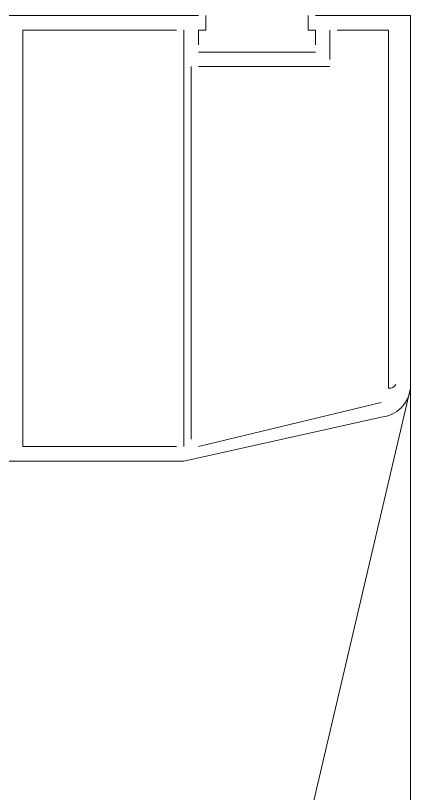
# Model space of a CAD drawing. Header units: millimetres. Extents: x 906 to 41302, y 848 to 28850.
# Drawn here: x 22637.8 to 22694.9, y 18433.5 to 18546.2 of the extents above; entities that cross this region are included whole.
import ezdxf

# ---------------------------------------------------------------- set-up
doc = ezdxf.new("R2010")
doc.units = ezdxf.units.MM
doc.layers.add('PDF_X-단위세대$및$주동평면도$A-DOOR', color=7, linetype='Continuous')

msp = doc.modelspace()

# ---------------------------------------------------------------- linework, layer by layer
at = {"layer": 'PDF_X-단위세대$및$주동평면도$A-DOOR', "lineweight": 9}
for points in [[(22681.16, 18546.25), (22693.86, 18546.25), (22694.91, 18546.25), (22694.91, 18492.27, -0.364335), (22690.68, 18488.04), (22662.11, 18481.69), (22609.19, 18481.69), (22609.19, 18483.8)], [(22692.8, 18492.8, -0.332082), (22691.74, 18492.27), (22691.74, 18544.13), (22684.33, 18544.13)]]:
    msp.add_lwpolyline(points, format="xyb", dxfattribs=at)
for points in [[(22664.22, 18546.25), (22610.25, 18546.25)], [(22665.28, 18546.25), (22665.28, 18544.13), (22664.22, 18544.13), (22664.22, 18542.01)], [(22664.22, 18546.25), (22664.22, 18546.25)], [(22665.28, 18546.25), (22665.28, 18546.25)], [(22680.1, 18546.25), (22680.1, 18544.13), (22681.16, 18544.13), (22681.16, 18542.01)], [(22680.1, 18546.25), (22680.1, 18546.25)], [(22681.16, 18546.25), (22681.16, 18546.25)], [(22693.86, 18546.25), (22693.86, 18546.25)], [(22694.91, 18546.25), (22694.91, 18546.25)], [(22661.05, 18483.8), (22638.82, 18483.8), (22638.82, 18544.13), (22661.05, 18544.13)], [(22638.82, 18544.13), (22638.82, 18544.13)], [(22661.05, 18544.13), (22661.05, 18544.13)], [(22662.11, 18483.8), (22662.11, 18544.13)], [(22662.11, 18544.13), (22662.11, 18544.13)], [(22664.22, 18544.13), (22664.22, 18544.13)], [(22665.28, 18544.13), (22665.28, 18544.13)], [(22680.1, 18544.13), (22680.1, 18544.13)], [(22681.16, 18544.13), (22681.16, 18544.13)], [(22683.27, 18544.13), (22683.27, 18539.9)], [(22683.27, 18544.13), (22683.27, 18544.13)], [(22684.33, 18544.13), (22684.33, 18544.13)], [(22691.74, 18544.13), (22691.74, 18544.13)], [(22664.22, 18542.01), (22664.22, 18542.01)], [(22681.16, 18542.01), (22681.16, 18542.01)], [(22681.16, 18540.95), (22664.22, 18540.95)], [(22664.22, 18540.95), (22664.22, 18540.95)], [(22681.16, 18540.95), (22681.16, 18540.95)], [(22683.27, 18539.9), (22683.27, 18539.9)], [(22663.16, 18538.84), (22663.16, 18484.86)], [(22663.16, 18538.84), (22663.16, 18538.84)], [(22683.27, 18538.84), (22664.22, 18538.84)], [(22664.22, 18538.84), (22664.22, 18538.84)], [(22683.27, 18538.84), (22683.27, 18538.84)], [(22691.74, 18492.27), (22691.74, 18492.27)], [(22694.91, 18492.27), (22694.91, 18492.27)], [(22664.22, 18483.8), (22690.68, 18490.15)], [(22690.68, 18490.15), (22690.68, 18490.15)], [(22690.68, 18488.04), (22690.68, 18488.04)], [(22663.16, 18484.86), (22663.16, 18484.86)], [(22664.22, 18484.86), (22664.22, 18484.86)], [(22638.82, 18483.8), (22638.82, 18483.8)], [(22661.05, 18483.8), (22661.05, 18483.8)], [(22662.11, 18483.8), (22662.11, 18483.8)], [(22664.22, 18483.8), (22664.22, 18483.8)], [(22662.11, 18481.69), (22662.11, 18481.69)]]:
    msp.add_lwpolyline(points, dxfattribs=at)
at = {"layer": 'PDF_X-단위세대$및$주동평면도$A-DOOR', "lineweight": 5}
msp.add_lwpolyline([(22694.91, 18492.27), (22694.91, 17900.66), (22554.16, 18501.79), (22554.16, 17891.14)], close=True, dxfattribs=at)

doc.saveas('drawing.dxf')
